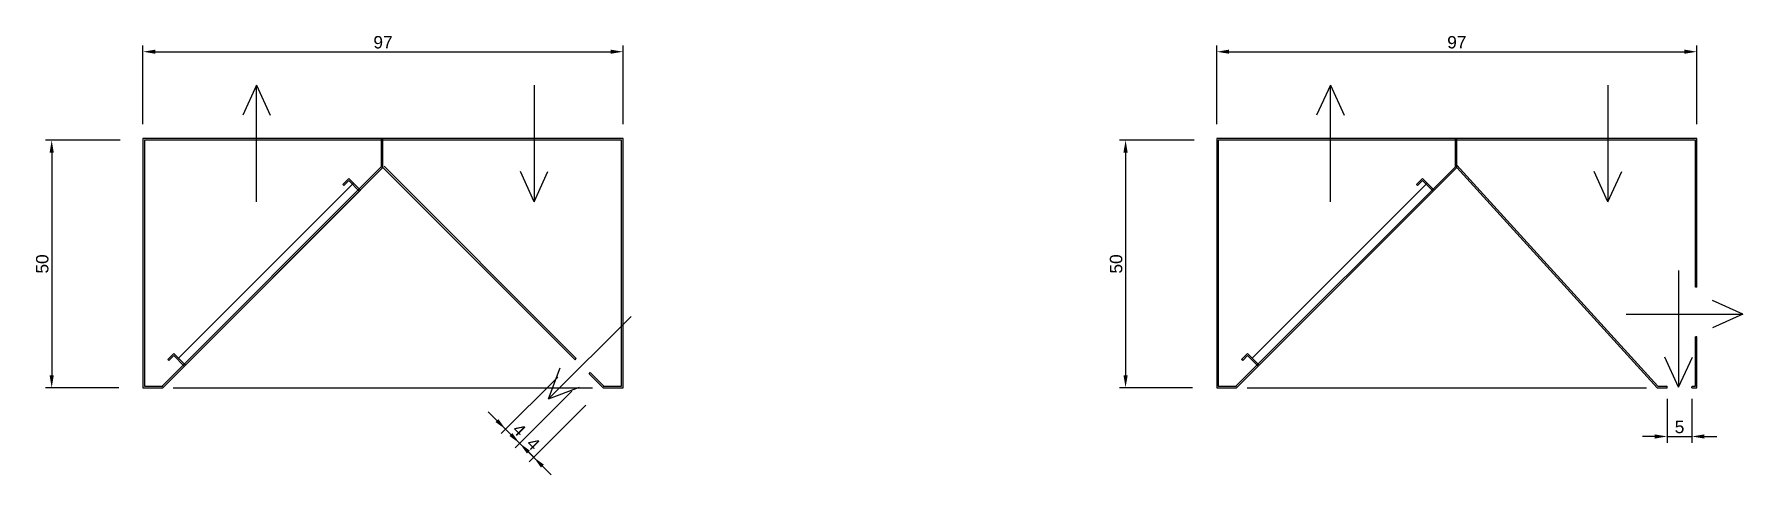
# Model space of a CAD drawing. Header units: millimetres. Extents: x 2794 to 3139, y 1044 to 1133.
import ezdxf

# ---------------------------------------------------------------- set-up
doc = ezdxf.new("R2010")
doc.units = ezdxf.units.MM
doc.styles.get("Standard").update_dxf_attribs({"font": 'arial.ttf'})
doc.dimstyles.new('ISO-25', dxfattribs={"dimtxt": 2.5, "dimasz": 2.5, "dimexe": 1.25, "dimexo": 0.625, "dimtad": 1, "dimtxsty": 'Standard', "dimcen": 2.5, "dimadec": 0, "dimazin": 0, "dimtfac": 1, "dimtmove": 0, "dimatfit": 3, "dimfxl": 1, "dimarcsym": 0})

# ---------------------------------------------------------------- blocks, each defined once
blk = doc.blocks.new('*D7')
at = {"color": 0, "lineweight": -2, "transparency": 16777216}
for p, q in [((2815.68, 1115.25), (2815.68, 1131.13)), ((2818.18, 1129.88), (2910.18, 1129.88)), ((2912.68, 1115.25), (2912.68, 1131.13))]:
    blk.add_line(p, q, dxfattribs=at)
at = {"color": 0, "transparency": 16777216}
for points in [[(2818.18, 1130.3), (2818.18, 1129.47), (2815.68, 1129.88)], [(2910.18, 1130.3), (2910.18, 1129.47), (2912.68, 1129.88)]]:
    blk.add_solid(points, dxfattribs=at)
at = {"layer": 'Defpoints', "color": 0, "transparency": 16777216}
for p in [(2912.68, 1129.88), (2815.68, 1114.62), (2912.68, 1114.62)]:
    blk.add_point(p, dxfattribs=at)
at = {"color": 0, "transparency": 16777216, "insert": (2864.18, 1131.78), "char_height": 2.5, "attachment_point": 5}
blk.add_mtext('97', dxfattribs=at)
blk = doc.blocks.new('*D8')
at = {"color": 0, "lineweight": -2, "transparency": 16777216}
for p, q in [((2811.08, 1112.02), (2795.99, 1112.02)), ((2797.24, 1109.52), (2797.24, 1064.52)), ((2810.78, 1062.02), (2795.99, 1062.02))]:
    blk.add_line(p, q, dxfattribs=at)
at = {"color": 0, "transparency": 16777216}
for points in [[(2796.82, 1109.52), (2797.66, 1109.52), (2797.24, 1112.02)], [(2796.82, 1064.52), (2797.66, 1064.52), (2797.24, 1062.02)]]:
    blk.add_solid(points, dxfattribs=at)
at = {"layer": 'Defpoints', "color": 0, "transparency": 16777216}
for p in [(2811.71, 1112.02), (2797.24, 1062.02), (2811.41, 1062.02)]:
    blk.add_point(p, dxfattribs=at)
at = {"color": 0, "transparency": 16777216, "insert": (2795.34, 1087.02), "char_height": 2.5, "attachment_point": 5, "rotation": 90}
blk.add_mtext('50', dxfattribs=at)
blk = doc.blocks.new('*D9')
at = {"color": 0, "lineweight": -2, "transparency": 16777216}
for p, q in [((2899.47, 1064.13), (2888.08, 1052.74)), ((2902.3, 1061.31), (2890.9, 1049.91)), ((2887.19, 1055.39), (2885.42, 1057.16)), ((2888.96, 1053.62), (2891.79, 1050.79)), ((2893.56, 1049.02), (2895.32, 1047.26))]:
    blk.add_line(p, q, dxfattribs=at)
at = {"color": 0, "transparency": 16777216}
for points in [[(2887.49, 1055.68), (2886.9, 1055.09), (2888.96, 1053.62)], [(2893.85, 1049.32), (2893.26, 1048.73), (2891.79, 1050.79)]]:
    blk.add_solid(points, dxfattribs=at)
at = {"layer": 'Defpoints', "color": 0, "transparency": 16777216}
for p in [(2899.91, 1064.58), (2902.74, 1061.75), (2891.79, 1050.79)]:
    blk.add_point(p, dxfattribs=at)
at = {"color": 0, "transparency": 16777216, "insert": (2891.7, 1053.53), "char_height": 2.5, "attachment_point": 5, "rotation": 315}
blk.add_mtext('4', dxfattribs=at)
blk = doc.blocks.new('*D10')
at = {"color": 0, "lineweight": -2, "transparency": 16777216}
for p, q in [((2902.3, 1061.31), (2890.9, 1049.91)), ((2905.13, 1058.48), (2893.73, 1047.08)), ((2890.02, 1052.56), (2888.25, 1054.33)), ((2891.79, 1050.79), (2894.62, 1047.96)), ((2896.38, 1046.2), (2898.15, 1044.43))]:
    blk.add_line(p, q, dxfattribs=at)
at = {"color": 0, "transparency": 16777216}
for points in [[(2890.31, 1052.85), (2889.73, 1052.27), (2891.79, 1050.79)], [(2896.68, 1046.49), (2896.09, 1045.9), (2894.62, 1047.96)]]:
    blk.add_solid(points, dxfattribs=at)
at = {"layer": 'Defpoints', "color": 0, "transparency": 16777216}
for p in [(2902.74, 1061.75), (2905.57, 1058.92), (2894.62, 1047.96)]:
    blk.add_point(p, dxfattribs=at)
at = {"color": 0, "transparency": 16777216, "insert": (2894.53, 1050.7), "char_height": 2.5, "attachment_point": 5, "rotation": 315}
blk.add_mtext('4', dxfattribs=at)
blk = doc.blocks.new('*D11')
at = {"color": 0, "lineweight": -2, "transparency": 16777216}
for p, q in [((3032.64, 1115.25), (3032.64, 1131.13)), ((3035.14, 1129.88), (3127.14, 1129.88)), ((3129.64, 1115.25), (3129.64, 1131.13))]:
    blk.add_line(p, q, dxfattribs=at)
at = {"color": 0, "transparency": 16777216}
for points in [[(3035.14, 1130.3), (3035.14, 1129.47), (3032.64, 1129.88)], [(3127.14, 1130.3), (3127.14, 1129.47), (3129.64, 1129.88)]]:
    blk.add_solid(points, dxfattribs=at)
at = {"layer": 'Defpoints', "color": 0, "transparency": 16777216}
for p in [(3129.64, 1129.88), (3032.64, 1114.62), (3129.64, 1114.62)]:
    blk.add_point(p, dxfattribs=at)
at = {"color": 0, "transparency": 16777216, "insert": (3081.14, 1131.78), "char_height": 2.5, "attachment_point": 5}
blk.add_mtext('97', dxfattribs=at)
blk = doc.blocks.new('*D12')
at = {"color": 0, "lineweight": -2, "transparency": 16777216}
for p, q in [((3028.05, 1112.02), (3012.96, 1112.02)), ((3014.21, 1109.52), (3014.21, 1064.52)), ((3027.75, 1062.02), (3012.96, 1062.02))]:
    blk.add_line(p, q, dxfattribs=at)
at = {"color": 0, "transparency": 16777216}
for points in [[(3013.79, 1109.52), (3014.63, 1109.52), (3014.21, 1112.02)], [(3013.79, 1064.52), (3014.63, 1064.52), (3014.21, 1062.02)]]:
    blk.add_solid(points, dxfattribs=at)
at = {"layer": 'Defpoints', "color": 0, "transparency": 16777216}
for p in [(3028.68, 1112.02), (3014.21, 1062.02), (3028.38, 1062.02)]:
    blk.add_point(p, dxfattribs=at)
at = {"color": 0, "transparency": 16777216, "insert": (3012.31, 1087.02), "char_height": 2.5, "attachment_point": 5, "rotation": 90}
blk.add_mtext('50', dxfattribs=at)
blk = doc.blocks.new('*D16')
at = {"color": 0, "lineweight": -2, "transparency": 16777216}
for p, q in [((3123.64, 1059.75), (3123.64, 1050.92)), ((3128.64, 1059.75), (3128.64, 1050.92)), ((3121.14, 1052.17), (3118.64, 1052.17)), ((3123.64, 1052.17), (3128.64, 1052.17)), ((3131.14, 1052.17), (3133.64, 1052.17))]:
    blk.add_line(p, q, dxfattribs=at)
at = {"color": 0, "transparency": 16777216}
for points in [[(3121.14, 1052.59), (3121.14, 1051.75), (3123.64, 1052.17)], [(3131.14, 1052.59), (3131.14, 1051.75), (3128.64, 1052.17)]]:
    blk.add_solid(points, dxfattribs=at)
at = {"layer": 'Defpoints', "color": 0, "transparency": 16777216}
for p in [(3123.64, 1060.38), (3128.64, 1060.38), (3128.64, 1052.17)]:
    blk.add_point(p, dxfattribs=at)
at = {"color": 0, "transparency": 16777216, "insert": (3126.14, 1054.07), "char_height": 2.5, "attachment_point": 5}
blk.add_mtext('5', dxfattribs=at)

msp = doc.modelspace()

# ---------------------------------------------------------------- linework, layer by layer
for p, q in [((2838.622, 1123.148), (2835.847, 1117.044)), ((2838.622, 1099.558), (2838.622, 1123.148)), ((2838.622, 1123.148), (2841.396, 1117.044)), ((2894.704, 1123.148), (2894.704, 1099.558)), ((3055.59, 1123.148), (3052.816, 1117.044)), ((3055.59, 1099.558), (3055.59, 1123.148)), ((3055.59, 1123.148), (3058.365, 1117.044)), ((3111.672, 1123.148), (3111.672, 1099.558)), ((2863.876, 1106.524), (2863.876, 1112.324)), ((2864.176, 1106.524), (2864.176, 1112.324)), ((3080.845, 1106.648), (3080.845, 1112.324)), ((3081.145, 1106.524), (3081.145, 1112.324)), ((2819.464, 1062.236), (2863.964, 1106.736)), ((2819.676, 1062.024), (2864.176, 1106.524)), ((2903.019, 1067.681), (2864.176, 1106.524)), ((2903.232, 1067.893), (2864.388, 1106.736)), ((2894.704, 1099.558), (2891.929, 1105.662)), ((2894.704, 1099.558), (2897.478, 1105.662)), ((3036.433, 1062.236), (3080.845, 1106.648)), ((3036.645, 1062.024), (3081.145, 1106.524)), ((3121.645, 1062.024), (3081.145, 1106.524)), ((3111.672, 1099.558), (3108.898, 1105.662)), ((3111.672, 1099.558), (3114.447, 1105.662)), ((2856.047, 1103.08), (2857.261, 1104.295)), ((2856.259, 1102.868), (2856.047, 1103.08)), ((2856.259, 1102.868), (2857.261, 1103.871)), ((2857.261, 1104.295), (2859.604, 1101.952)), ((2857.261, 1103.871), (2859.392, 1101.74)), ((3073.015, 1103.08), (3074.23, 1104.295)), ((3073.227, 1102.868), (3073.015, 1103.08)), ((3073.227, 1102.868), (3074.23, 1103.871)), ((3074.23, 1104.295), (3076.573, 1101.952)), ((3074.23, 1103.871), (3076.36, 1101.74)), ((3125.95, 1085.699), (3125.95, 1062.109)), ((3138.925, 1076.863), (3132.821, 1079.637)), ((2914.297, 1076.427), (2897.617, 1059.747)), ((3115.335, 1076.863), (3138.925, 1076.863)), ((3138.925, 1076.863), (3132.821, 1074.089)), ((2820.691, 1067.725), (2821.906, 1068.939)), ((2820.903, 1067.513), (2820.691, 1067.725)), ((2820.903, 1067.513), (2821.906, 1068.515)), ((2821.906, 1068.939), (2824.249, 1066.596)), ((2821.906, 1068.515), (2824.036, 1066.384)), ((2903.019, 1067.681), (2903.232, 1067.893)), ((3037.66, 1067.725), (3038.874, 1068.939)), ((3037.872, 1067.513), (3037.66, 1067.725)), ((3037.872, 1067.513), (3038.874, 1068.515)), ((3038.874, 1068.939), (3041.217, 1066.596)), ((3038.874, 1068.515), (3041.005, 1066.384)), ((3125.95, 1062.109), (3123.175, 1068.213)), ((3125.95, 1062.109), (3128.724, 1068.213)), ((2897.617, 1059.747), (2899.971, 1066.025)), ((2905.848, 1064.853), (2906.06, 1065.065)), ((2908.676, 1062.024), (2905.848, 1064.853)), ((2908.888, 1062.236), (2906.06, 1065.065)), ((2821.815, 1062.024), (2906.519, 1062.024)), ((2897.617, 1059.747), (2903.895, 1062.101)), ((3038.783, 1062.024), (3119.488, 1062.024)), ((3123.645, 1062.024), (3123.622, 1062.324)), ((3128.645, 1062.024), (3128.691, 1062.324))]:
    msp.add_line(p, q)
for points in [[(2908.676, 1062.024), (2912.676, 1062.024), (2912.676, 1112.324), (2815.676, 1112.324), (2815.676, 1062.024), (2819.676, 1062.024)], [(2908.676, 1062.324), (2912.376, 1062.324), (2912.376, 1112.024), (2815.976, 1112.024), (2815.976, 1062.324), (2819.676, 1062.324)], [(3129.645, 1082.32), (3129.645, 1112.324), (3032.645, 1112.324), (3032.645, 1062.024), (3036.645, 1062.024)], [(3129.345, 1082.324), (3129.345, 1112.024), (3032.945, 1112.024), (3032.945, 1062.324), (3036.645, 1062.324)], [(3081.145, 1106.97), (3121.778, 1062.324), (3123.622, 1062.324)], [(3128.645, 1062.024), (3129.645, 1062.024), (3129.645, 1072.32)], [(3128.691, 1062.324), (3129.345, 1062.324), (3129.345, 1072.324)], [(3121.645, 1062.024), (3123.645, 1062.024)]]:
    msp.add_lwpolyline(points)
for points in [[(2824.249, 1066.596), (2859.604, 1101.952), (2858.19, 1103.366), (2822.834, 1068.011)], [(3041.217, 1066.596), (3076.573, 1101.952), (3075.158, 1103.366), (3039.803, 1068.011)]]:
    msp.add_lwpolyline(points, close=True)
for centre in [(3129.345, 1072.324), (3129.345, 1062.324)]:
    msp.add_arc(centre, 10, 88.28087, 90)

# ---------------------------------------------------------------- dimensions: what is measured, and where the dimension line sits
for base, p1, p2, picture, middle in [((2912.676, 1129.883), (2815.676, 1114.621), (2912.676, 1114.621), '*D7', (2864.176, 1131.784)), ((3129.645, 1129.883), (3032.645, 1114.621), (3129.645, 1114.621), '*D11', (3081.145, 1131.784)), ((3128.645, 1052.171), (3123.645, 1060.379), (3128.645, 1060.379), '*D16', (3126.145, 1054.067))]:
    dim = msp.add_linear_dim(base=base, p1=p1, p2=p2, dimstyle='ISO-25')
    dim.commit()
    dim.dimension.update_dxf_attribs({"geometry": picture, "text_midpoint": middle})
for base, p1, p2, angle, picture, middle in [((2797.241, 1062.024), (2811.708, 1112.024), (2811.408, 1062.024), 90, '*D8', (2795.339, 1087.024)), ((3014.209, 1062.024), (3028.677, 1112.024), (3028.377, 1062.024), 90, '*D12', (3012.308, 1087.024)), ((2894.616, 1047.964), (2902.743, 1061.747), (2905.571, 1058.919), 135, '*D10', (2894.528, 1050.704))]:
    dim = msp.add_linear_dim(base=base, p1=p1, p2=p2, angle=angle, dimstyle='ISO-25')
    dim.commit()
    dim.dimension.update_dxf_attribs({"geometry": picture, "text_midpoint": middle})
dim = msp.add_aligned_dim(p1=(2899.914, 1064.576), p2=(2902.743, 1061.747), distance=-15.493, dimstyle='ISO-25')
dim.commit()
dim.dimension.update_dxf_attribs({"geometry": '*D9', "text_midpoint": (2891.699, 1053.532)})

doc.saveas('drawing.dxf')
